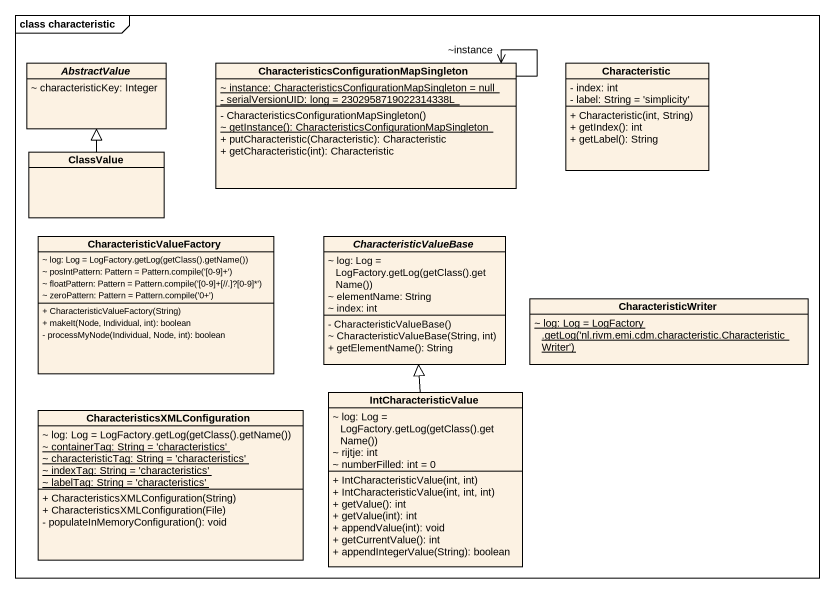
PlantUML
@startuml
mainframe class characteristic
hide circle
hide empty members
skinparam classAttributeIconSize 0
abstract class AbstractValue {
  ~ characteristicKey: Integer
}
class "CharacteristicsConfigurationMapSingleton" as CharacteristicsConfiguration {
  {static} ~ instance: CharacteristicsConfigurationMapSingleton = null
  {static} - serialVersionUID: long = 2302958719022314338L
  - CharacteristicsConfigurationMapSingleton()
  {static} ~ getInstance(): CharacteristicsConfigurationMapSingleton
  + putCharacteristic(Characteristic): Characteristic
  + getCharacteristic(int): Characteristic
}
class Characteristic {
  - index: int
  - label: String = 'simplicity'
  + Characteristic(int, String)
  + getIndex(): int
  + getLabel(): String
}
class ClassValue
class CharacteristicValueFactory {
  {field} ~ log: Log = LogFactory.getLog(getClass().getName())
  {field} ~ posIntPattern: Pattern = Pattern.compile('[0-9]+')
  {field} ~ floatPattern: Pattern = Pattern.compile('[0-9]+[//.]?[0-9]*')
  {field} ~ zeroPattern: Pattern = Pattern.compile('0+')
  + CharacteristicValueFactory(String)
  + makeIt(Node, Individual, int): boolean
  - processMyNode(Individual, Node, int): boolean
}
abstract class CharacteristicValueBase {
  {field} ~ log: Log = LogFactory.getLog(getClass().getName())
  ~ elementName: String
  ~ index: int
  - CharacteristicValueBase()
  ~ CharacteristicValueBase(String, int)
  + getElementName(): String
}
class CharacteristicWriter {
  {static} {field} ~ log: Log = LogFactory .getLog('nl.rivm.emi.cdm.characteristic.CharacteristicWriter')
}
class IntCharacteristicValue {
  {field} ~ log: Log = LogFactory.getLog(getClass().getName())
  ~ rijtje: int
  ~ numberFilled: int = 0
  + IntCharacteristicValue(int, int)
  + IntCharacteristicValue(int, int, int)
  + getValue(): int
  + getValue(int): int
  + appendValue(int): void
  + getCurrentValue(): int
  + appendIntegerValue(String): boolean
}
class "CharacteristicsXMLConfiguration" as CharacteristicsXMLConfigurat {
  {field} ~ log: Log = LogFactory.getLog(getClass().getName())
  {static} ~ containerTag: String = 'characteristics'
  {static} ~ characteristicTag: String = 'characteristics'
  {static} ~ indexTag: String = 'characteristics'
  {static} ~ labelTag: String = 'characteristics'
  + CharacteristicsXMLConfiguration(String)
  + CharacteristicsXMLConfiguration(File)
  - populateInMemoryConfiguration(): void
}
CharacteristicsConfiguration --> "~instance" CharacteristicsConfiguration
ClassValue -up-|> AbstractValue
IntCharacteristicValue -up-|> CharacteristicValueBase
@enduml
